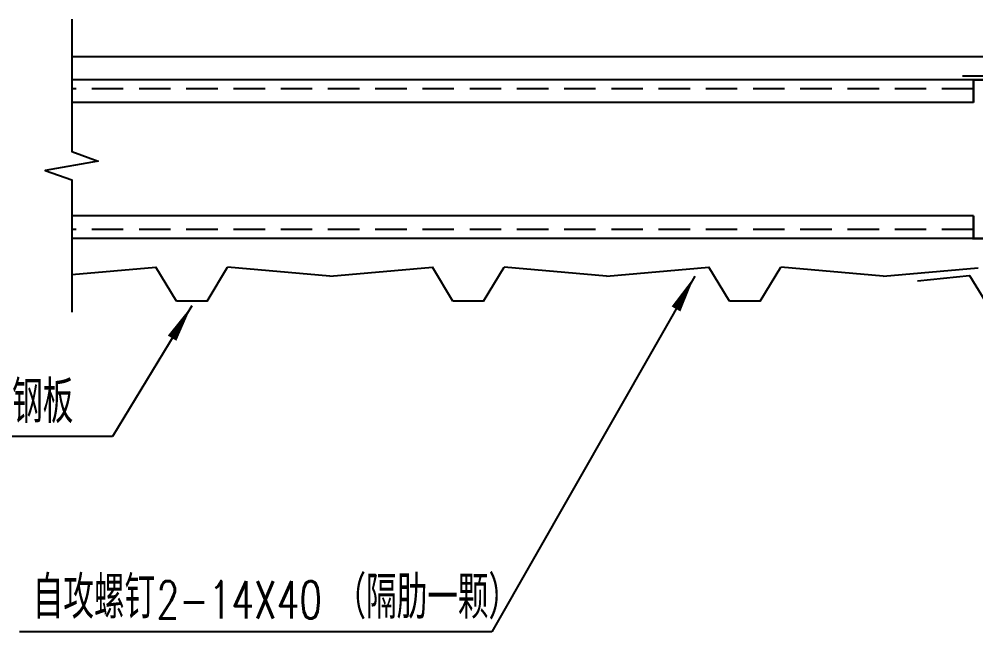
# Model space of a CAD drawing. Extents: x 1900113 to 2270874, y 17288394 to 17931430.
# Drawn here: x 2210540 to 2221934, y 17461088 to 17468385 of the extents above; entities that cross this region are included whole.
import ezdxf

# ---------------------------------------------------------------- set-up
doc = ezdxf.new("R2010")
doc.units = 0
doc.header["$LTSCALE"] = 1000
doc.header["$MEASUREMENT"] = 0
doc.linetypes.add('HIDDEN', pattern=[0.375, 0.25, -0.125])
doc.layers.add('PUB_DIM', color=161, linetype='Continuous')
doc.layers.add('PUB_TEXT', color=7, linetype='Continuous')
doc.styles.add('_TCH_DIM', font='SIMPLEX', dxfattribs={"bigfont": 'GBCBIG'})

# ---------------------------------------------------------------- blocks, each defined once
blk = doc.blocks.new('A$C5D7C7B29')
at = {"color": 3}
for p, q in [((13458.1, 9769.8), (1307.3, 9769.8)), ((8467.3, 9587.4), (1307.3, 9587.4)), ((8467.3, 9587.4), (8467.3, 9407.4)), ((8467.3, 9407.4), (1307.3, 9407.4)), ((8467.3, 8507.4), (1307.3, 8507.4)), ((8467.3, 8507.4), (8467.3, 8327.4)), ((8467.3, 8327.4), (1307.3, 8327.4)), ((1307.3, 8042.4), (1975.2, 8101.5)), ((2138.4, 7831.5), (1975.2, 8101.5)), ((2381.8, 7831.5), (2544.9, 8101.5)), ((3358.1, 8029.5), (2544.9, 8101.5)), ((3358.1, 8029.5), (4171.2, 8101.5)), ((4334.4, 7831.5), (4171.2, 8101.5)), ((4577.8, 7831.5), (4740.9, 8101.5)), ((5554.1, 8029.5), (4740.9, 8101.5)), ((5554.1, 8029.5), (6367.2, 8101.5)), ((6530.4, 7831.5), (6367.2, 8101.5)), ((6773.8, 7831.5), (6936.9, 8101.5)), ((7750.1, 8029.5), (6936.9, 8101.5)), ((7750.1, 8029.5), (8505.3, 8096.4)), ((2381.8, 7831.5), (2138.4, 7831.5)), ((4577.8, 7831.5), (4334.4, 7831.5)), ((6773.8, 7831.5), (6530.4, 7831.5))]:
    blk.add_line(p, q, dxfattribs=at)
at = {"color": 4, "linetype": 'HIDDEN'}
for p, q in [((8467.3, 9515.4), (1307.3, 9515.4)), ((8467.3, 8399.4), (1307.3, 8399.4))]:
    blk.add_line(p, q, dxfattribs=at)
at = {"color": 2}
blk.add_lwpolyline([(8023.3, 7992.2), (8435, 8033.4), (8628.4, 7720.2), (9070.8, 7720.2), (9070.8, 9617), (8379.7, 9617)], dxfattribs=at)
at = {"color": 2, "const_width": 18}
blk.add_lwpolyline([(8467.3, 9407.4), (8467.3, 9587.4), (9007.3, 9587.4), (9007.3, 8327.4), (8467.3, 8327.4), (8467.3, 8507.4)], dxfattribs=at)
at = {"layer": 'PUB_DIM'}
for p, q in [((6254, 8029.3), (4643.7, 5204.9)), ((2260.2, 7793), (1631.5, 6757.3)), ((1631.5, 6757.3), (0, 6757.3)), ((4643.7, 5204.9), (893, 5204.9))]:
    blk.add_line(p, q, dxfattribs=at)
blk.add_lwpolyline([(1307.3, 10069.8), (1307.3, 9018.6), (1517.3, 8942.1), (1097.3, 8868.1), (1307.3, 8793.6), (1307.3, 7742.4)], dxfattribs=at)
for points in [[(6254, 8029.3, 0, 80, 0), (6105.5, 7768.6, 0, 0, 0)], [(2260.2, 7793, 0, 80, 0), (2104.5, 7536.5, 0, 0, 0)]]:
    blk.add_lwpolyline(points, format="xyseb", dxfattribs=at)
at = {"layer": 'PUB_TEXT', "style": '_TCH_DIM'}
for s, p in [('墙面彩钢板', (105, 6862.3)), ('自攻螺钉', (998, 5309.9)), ('（隔肋一颗）', (3401, 5309.9))]:
    blk.add_text(s, height=337.59, dxfattribs=at).set_placement(p)
at = {"layer": 'PUB_TEXT', "style": '_TCH_DIM', "width": 0.705882}
blk.add_text('2-14X40', height=297.5, dxfattribs=at).set_placement((1981, 5309.9))

msp = doc.modelspace()

# ---------------------------------------------------------------- block references
at = {"xscale": 1.5, "yscale": 1.5, "zscale": 1.5}
msp.add_blockref('A$C5D7C7B29', (2209204.8, 17453280.3), dxfattribs=at)

doc.saveas('drawing.dxf')
